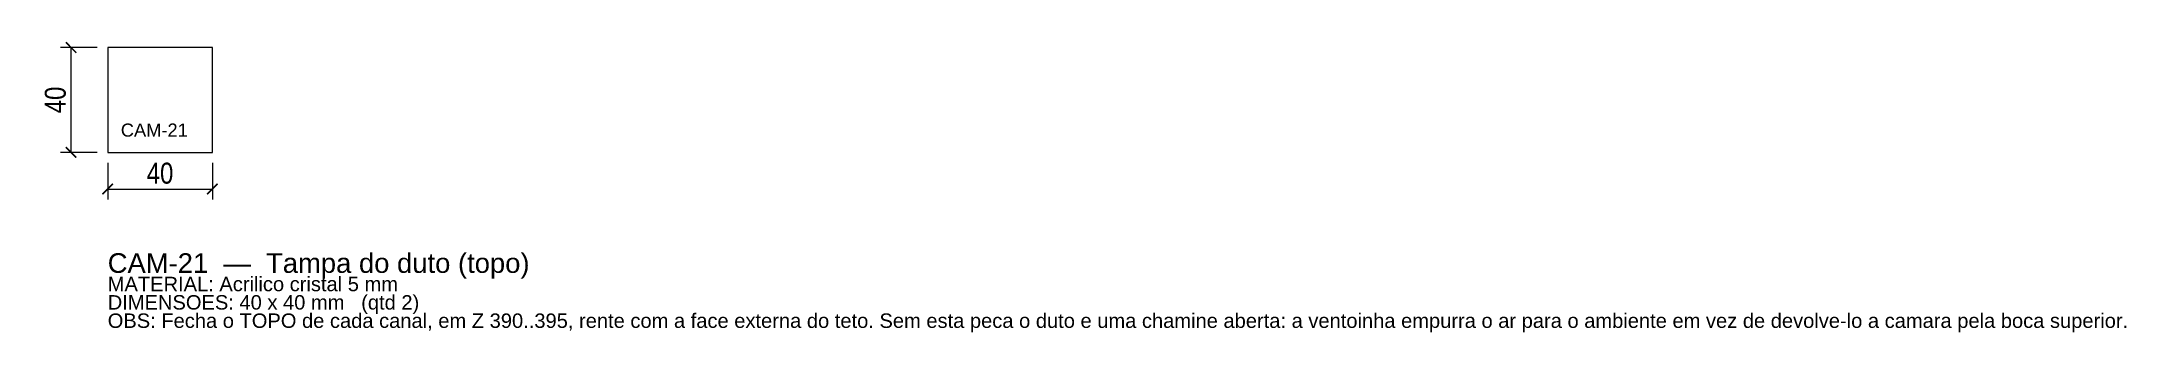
# Model space of a CAD drawing. Header units: millimetres. Extents: x -25 to 772, y -69 to 42.
import ezdxf

# ---------------------------------------------------------------- set-up
doc = ezdxf.new("R2010")
doc.units = ezdxf.units.MM
for name, color, linetype in [('CORTE', 1, 'Continuous'), ('COTA', 4, 'Continuous'), ('GRAVACAO', 3, 'Continuous'), ('TEXTO', 7, 'Continuous')]:
    doc.layers.add(name, color=color, linetype=linetype)
doc.styles.add('ARIAL', font='arial.ttf')
doc.styles.add('OpenSansCondensed-Light', font='OpenSansCondensed-Light.ttf')
doc.dimstyles.new('EZDXF', dxfattribs={"dimtxt": 8, "dimasz": 4, "dimexe": 4, "dimexo": 4, "dimgap": 2, "dimtad": 1, "dimdec": 0, "dimdsep": 46, "dimtxsty": 'OpenSansCondensed-Light', "dimblk": 'ARCHTICK', "dimcen": 2.5, "dimclrd": 4, "dimclre": 4, "dimclrt": 4, "dimazin": 3, "dimtfac": 0.5, "dimtmove": 2, "dimatfit": 3})

# ---------------------------------------------------------------- blocks, each defined once
blk = doc.blocks.new('_ARCHTICK')
at = {"color": 0, "linetype": 'BYBLOCK', "const_width": 0.15}
blk.add_lwpolyline([(-0.5, -0.5), (0.5, 0.5)], dxfattribs=at)

msp = doc.modelspace()

# ---------------------------------------------------------------- linework, layer by layer
at = {"layer": 'CORTE'}
msp.add_lwpolyline([(0, 0), (40, 0), (40, 40), (0, 40)], close=True, dxfattribs=at)

# ---------------------------------------------------------------- texts
at = {"layer": 'GRAVACAO', "style": 'ARIAL'}
msp.add_text('CAM-21', height=5, dxfattribs=at).set_placement((5, 6))
at = {"layer": 'TEXTO', "style": 'ARIAL'}
for s, height, p in [('CAM-21  —  Tampa do duto (topo)', 7.5, (0, -46)), ('MATERIAL: Acrilico cristal 5 mm', 5.5, (0, -53)), ('DIMENSOES: 40 x 40 mm   (qtd 2)', 5.5, (0, -60)), ('OBS: Fecha o TOPO de cada canal, em Z 390..395, rente com a face externa do teto. Sem esta peca o duto e uma chamine aberta: a ventoinha empurra o ar para o ambiente em vez de devolve-lo a camara pela boca superior.', 5.5, (0, -67))]:
    msp.add_text(s, height=height, dxfattribs=at).set_placement(p)

# ---------------------------------------------------------------- dimensions: what is measured, and where the dimension line sits
at = {"layer": 'COTA'}
msp.add_linear_dim(base=(-14, 0), p1=(0, 0), p2=(0, 40), angle=90, dimstyle='EZDXF', dxfattribs=at).render()
msp.add_linear_dim(base=(0, -14), p1=(0, 0), p2=(40, 0), dimstyle='EZDXF', dxfattribs=at).render()

doc.saveas('drawing.dxf')
